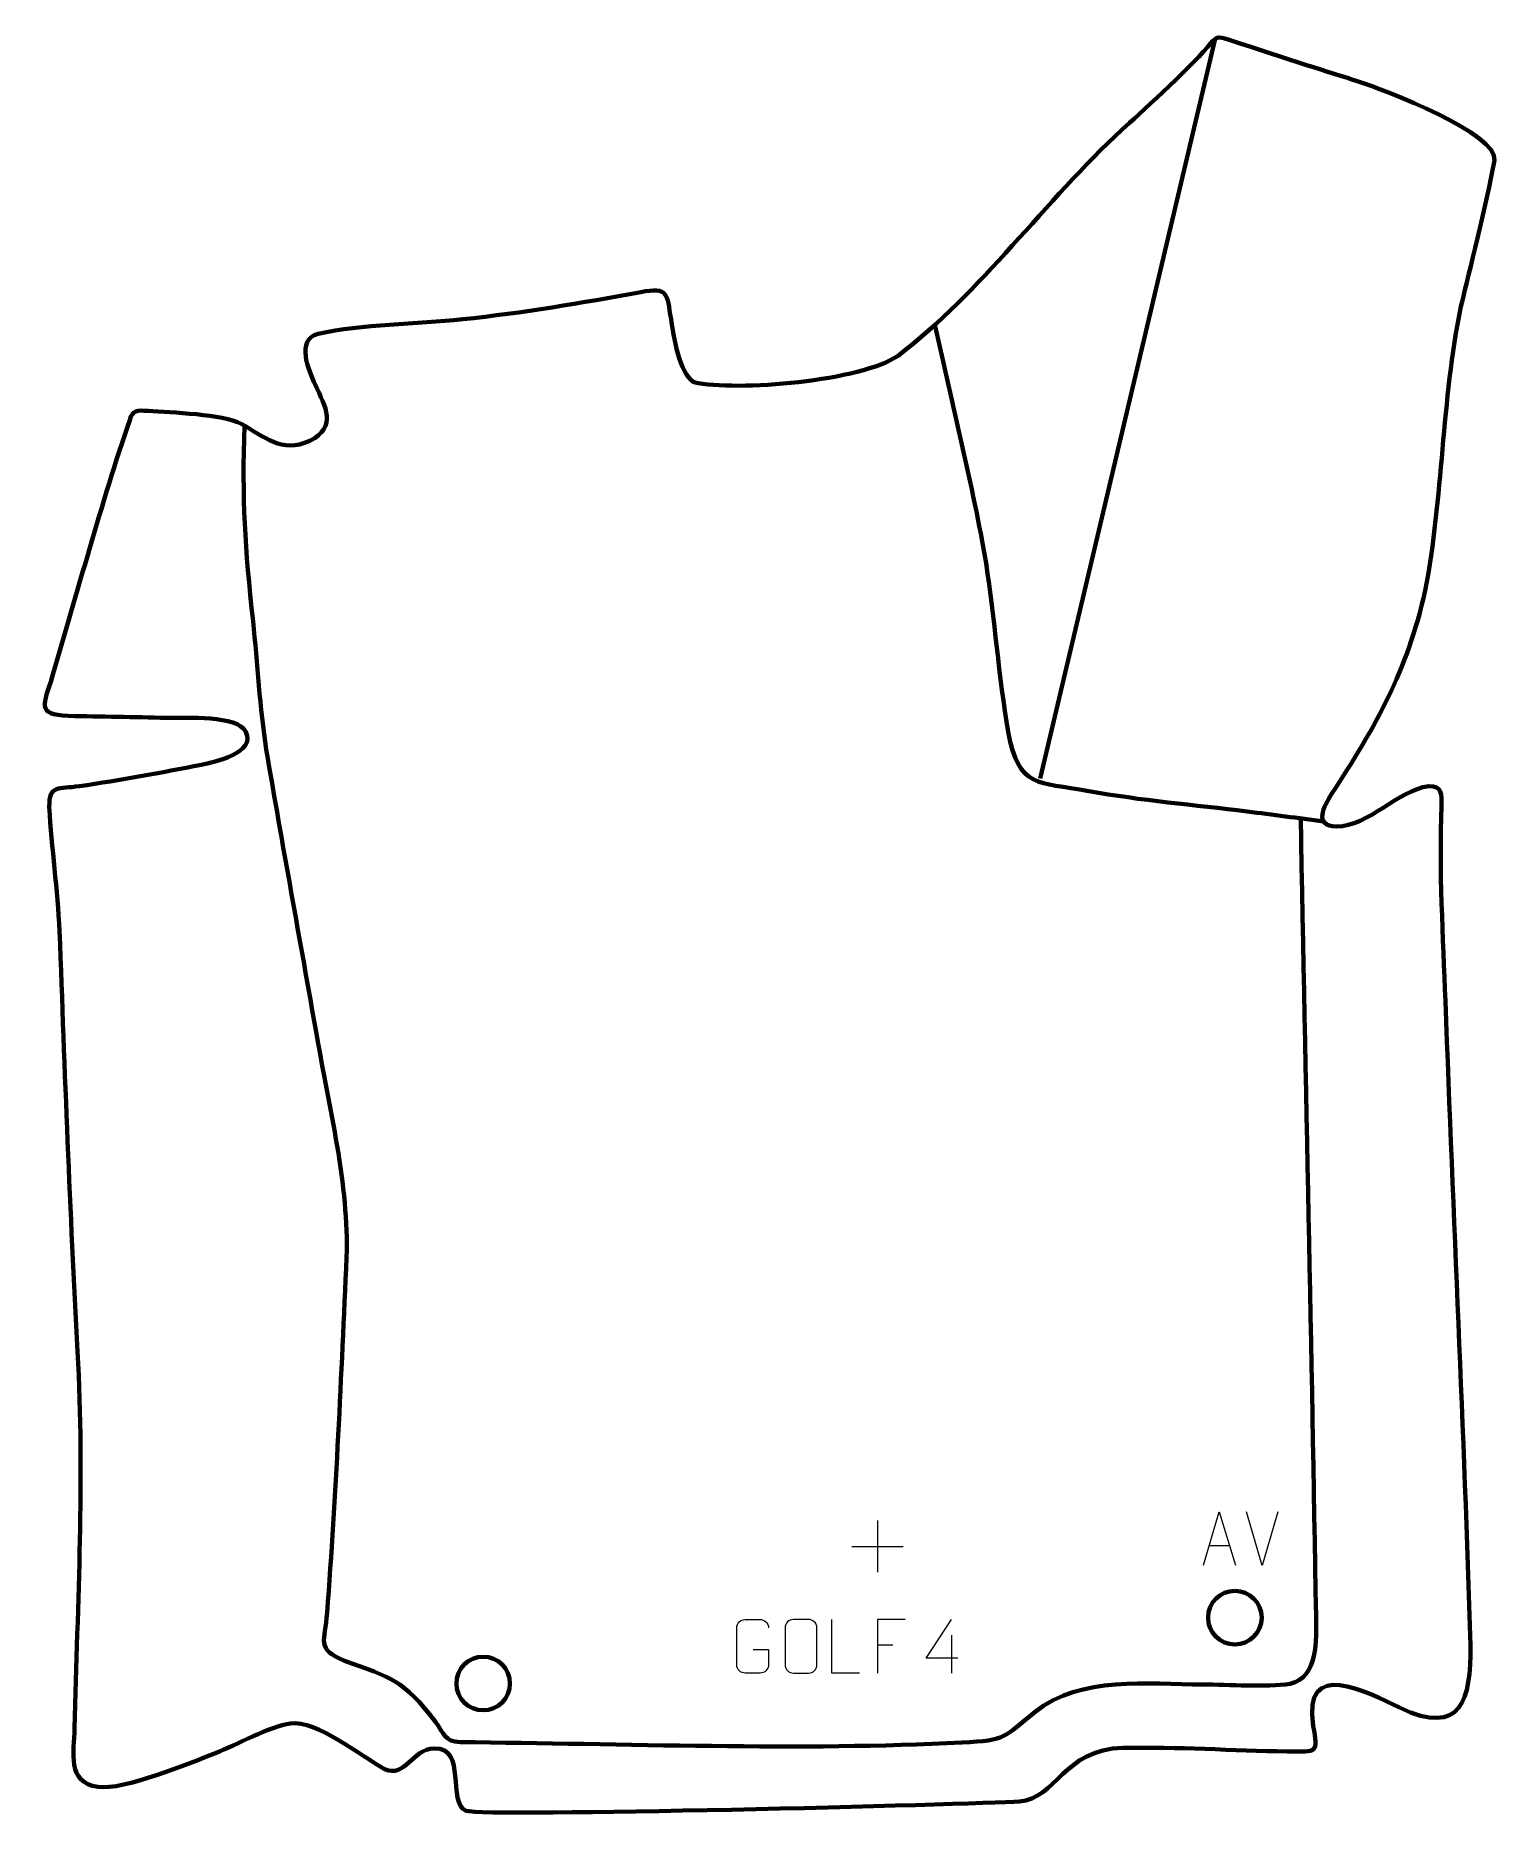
# Model space of a CAD drawing. Header units: millimetres. Extents: x -345 to 338, y -428 to 402.
import ezdxf

# ---------------------------------------------------------------- set-up
doc = ezdxf.new("R2010")
doc.units = ezdxf.units.MM
doc.header["$MEASUREMENT"] = 0
doc.layers.add('layer 1', color=7, linetype='Continuous')
doc.layers.add('layer 2', color=7, linetype='Continuous')

msp = doc.modelspace()

# ---------------------------------------------------------------- linework, layer by layer
at = {"layer": 'layer 1', "color": 142, "lineweight": 158}
msp.add_open_spline([(123.7704, 55.7016), (123.7704, 55.7016), (205.2069, 399.914), (205.2069, 399.914)], degree=3, dxfattribs=at)
for points, knots in [([(74.8556, 266.509), (82.7639, 230.2392), (92.3151, 192.5893), (98.5399, 156.1624), (98.5399, 156.1624), (102.7083, 130.0544), (104.3909, 103.4379), (108.8903, 77.5106), (108.8903, 77.5106), (113.8199, 51.0082), (122.5332, 54.2484), (146.397, 49.9164), (146.397, 49.9164), (170.7698, 45.492), (195.6931, 43.4173), (220.2823, 40.404), (220.2823, 40.404), (232.1628, 38.8563), (244.0439, 37.3132), (255.9248, 35.7682)], [0, 0, 0, 0, 0.16666667, 0.16666667, 0.16666667, 0.16666667, 0.33333333, 0.33333333, 0.33333333, 0.33333333, 0.5, 0.5, 0.5, 0.5, 0.66666667, 0.66666667, 0.66666667, 0.66666667, 1, 1, 1, 1]), ([(245.2475, 37.9082), (247.6285, -86.2857), (250.3036, -210.4717), (252.4122, -334.6711), (252.4122, -334.6711), (252.5153, -345.4916), (253.5801, -363.1662), (240.2603, -366.1449), (240.2603, -366.1449), (229.0716, -367.9727), (211.7055, -366.4435), (199.5855, -366.5434), (199.5855, -366.5434), (174.1911, -366.4223), (142.6016, -362.3934), (121.4125, -379.2794), (121.4125, -379.2794), (106.4103, -391.2349), (108.6593, -392.4941), (87.2992, -393.5906), (87.2992, -393.5906), (12.8849, -397.4108), (-71.5267, -394.0546), (-146.6118, -393.369), (-146.6118, -393.369), (-153.9247, -392.9856), (-153.969, -389.6453), (-158.1595, -383.9054), (-158.1595, -383.9054), (-173.3092, -364.1202), (-178.3137, -363.5692), (-200.6104, -355.4101), (-200.6104, -355.4101), (-213.8645, -349.8469), (-209.724, -346.4434), (-208.6522, -333.1253), (-208.6522, -333.1253), (-204.419, -278.2237), (-202.0759, -222.4369), (-199.5518, -167.3898), (-199.5518, -167.3898), (-198.4244, -134.4548), (-207.745, -96.713), (-213.4963, -63.9638), (-213.4963, -63.9638), (-221.2974, -19.5639), (-229.4828, 24.8939), (-237.0108, 69.3224), (-237.0108, 69.3224), (-240.057, 88.572), (-241.0505, 109.4241), (-243.1695, 129.0345), (-243.1695, 129.0345), (-246.8743, 163.3208), (-248.4903, 185.9272), (-247.082, 220.1578)], [0, 0, 0, 0, 0.06666667, 0.06666667, 0.06666667, 0.06666667, 0.13333333, 0.13333333, 0.13333333, 0.13333333, 0.2, 0.2, 0.2, 0.2, 0.26666667, 0.26666667, 0.26666667, 0.26666667, 0.33333333, 0.33333333, 0.33333333, 0.33333333, 0.4, 0.4, 0.4, 0.4, 0.46666667, 0.46666667, 0.46666667, 0.46666667, 0.53333333, 0.53333333, 0.53333333, 0.53333333, 0.6, 0.6, 0.6, 0.6, 0.66666667, 0.66666667, 0.66666667, 0.66666667, 0.73333333, 0.73333333, 0.73333333, 0.73333333, 0.8, 0.8, 0.8, 0.8, 0.86666667, 0.86666667, 0.86666667, 0.86666667, 1, 1, 1, 1])]:
    msp.add_open_spline(points, degree=3, knots=knots, dxfattribs=at)
at = {"layer": 'layer 1', "color": 250, "lineweight": 9}
for points in [[(47.974, -290.1419), (47.974, -290.1419), (47.974, -314.1198), (47.974, -314.1198)], [(227.247, -310.9702), (227.247, -310.9702), (219.9252, -286.0166), (219.9252, -286.0166)], [(234.5689, -286.0166), (234.5689, -286.0166), (227.2471, -310.9702), (227.2471, -310.9702)], [(35.9851, -302.1309), (35.9851, -302.1309), (59.963, -302.1309), (59.963, -302.1309)], [(202.6101, -301.7135), (202.6101, -301.7135), (212.1058, -301.7135), (212.1058, -301.7135)], [(47.9952, -348.0929), (47.9952, -348.0929), (55.1633, -348.0929), (55.1633, -348.0929)], [(82.4619, -343.5123), (82.4619, -343.5123), (82.4619, -361.177), (82.4619, -361.177)]]:
    msp.add_open_spline(points, degree=3, dxfattribs=at)
for points, knots in [([(199.8875, -310.9629), (199.8875, -310.9629), (207.2585, -286.0094), (207.2585, -286.0094), (207.2585, -286.0094), (207.2585, -286.0094), (214.8284, -310.9629), (214.8284, -310.9629)], [0, 0, 0, 0, 0.33333333, 0.33333333, 0.33333333, 0.33333333, 1, 1, 1, 1]), ([(-9.9858, -350.1881), (-9.9858, -350.1881), (-2.8177, -350.1881), (-2.8177, -350.1881), (-2.8177, -350.1881), (-2.8177, -350.1881), (-2.8177, -357.3562), (-2.8177, -357.3562), (-2.8177, -357.3562), (-2.9574, -359.6796), (-4.6346, -361.1592), (-6.7824, -361.17), (-6.7824, -361.17), (-9.1142, -361.1696), (-11.4462, -361.1696), (-13.7777, -361.17), (-13.7777, -361.17), (-15.7026, -361.2754), (-17.6748, -359.3909), (-17.6636, -357.3736), (-17.6636, -357.3736), (-17.6632, -351.6035), (-17.6632, -345.8338), (-17.6636, -340.0645), (-17.6636, -340.0645), (-17.6594, -337.9264), (-15.9126, -336.2072), (-13.7603, -336.2206), (-13.7603, -336.2206), (-11.4346, -336.2206), (-9.1085, -336.2206), (-6.7824, -336.2206), (-6.7824, -336.2206), (-4.8357, -336.1852), (-2.8443, -337.6767), (-2.8177, -340.1144)], [0, 0, 0, 0, 0.1, 0.1, 0.1, 0.1, 0.2, 0.2, 0.2, 0.2, 0.3, 0.3, 0.3, 0.3, 0.4, 0.4, 0.4, 0.4, 0.5, 0.5, 0.5, 0.5, 0.6, 0.6, 0.6, 0.6, 0.7, 0.7, 0.7, 0.7, 0.8, 0.8, 0.8, 0.8, 1, 1, 1, 1]), ([(8.7842, -336.2212), (11.1099, -336.2212), (13.436, -336.2212), (15.7621, -336.2212), (15.7621, -336.2212), (17.7087, -336.1856), (19.7001, -337.6772), (19.7268, -340.1148), (19.7268, -340.1148), (19.7264, -345.8617), (19.7264, -351.609), (19.7268, -357.3567), (19.7268, -357.3567), (19.587, -359.6801), (17.9098, -361.1597), (15.7621, -361.1705), (15.7621, -361.1705), (13.4302, -361.1701), (11.0983, -361.1701), (8.7668, -361.1705), (8.7668, -361.1705), (6.8418, -361.2759), (4.8697, -359.3914), (4.8809, -357.3741), (4.8809, -357.3741), (4.8812, -351.604), (4.8812, -345.8343), (4.8809, -340.065), (4.8809, -340.065), (4.8851, -337.9269), (6.6318, -336.2077), (8.7842, -336.2212)], [0, 0, 0, 0, 0.11111111, 0.11111111, 0.11111111, 0.11111111, 0.22222222, 0.22222222, 0.22222222, 0.22222222, 0.33333333, 0.33333333, 0.33333333, 0.33333333, 0.44444444, 0.44444444, 0.44444444, 0.44444444, 0.55555556, 0.55555556, 0.55555556, 0.55555556, 0.66666667, 0.66666667, 0.66666667, 0.66666667, 0.77777778, 0.77777778, 0.77777778, 0.77777778, 1, 1, 1, 1]), ([(39.6324, -361.1743), (39.6324, -361.1743), (26.6833, -361.1743), (26.6833, -361.1743), (26.6833, -361.1743), (26.6833, -361.1743), (26.6833, -336.2207), (26.6833, -336.2207)], [0, 0, 0, 0, 0.33333333, 0.33333333, 0.33333333, 0.33333333, 1, 1, 1, 1]), ([(60.8692, -336.2132), (60.8692, -336.2132), (47.9952, -336.2132), (47.9952, -336.2132), (47.9952, -336.2132), (47.9952, -336.2132), (47.9952, -361.1668), (47.9952, -361.1668)], [0, 0, 0, 0, 0.33333333, 0.33333333, 0.33333333, 0.33333333, 1, 1, 1, 1]), ([(85.406, -354.2734), (85.406, -354.2734), (70.5843, -354.2734), (70.5843, -354.2734), (70.5843, -354.2734), (70.5843, -354.2734), (82.4619, -336.2029), (82.4619, -336.2029)], [0, 0, 0, 0, 0.33333333, 0.33333333, 0.33333333, 0.33333333, 1, 1, 1, 1])]:
    msp.add_open_spline(points, degree=3, knots=knots, dxfattribs=at)
at = {"layer": 'layer 1', "color": 142, "lineweight": 200}
for points in [[(214.5574, -322.8532), (207.6538, -322.8532), (202.0574, -328.4496), (202.0574, -335.3532), (202.0574, -335.3532), (202.0574, -342.2567), (207.6538, -347.8532), (214.5574, -347.8532), (214.5574, -347.8532), (221.4609, -347.8532), (227.0574, -342.2568), (227.0574, -335.3532), (227.0574, -335.3532), (227.0574, -328.4497), (221.461, -322.8532), (214.5574, -322.8532)], [(214.5574, -322.8532), (207.6538, -322.8532), (202.0574, -328.4496), (202.0574, -335.3532), (202.0574, -335.3532), (202.0574, -342.2567), (207.6538, -347.8532), (214.5574, -347.8532), (214.5574, -347.8532), (221.4609, -347.8532), (227.0574, -342.2568), (227.0574, -335.3533), (227.0574, -335.3533), (227.0574, -328.4497), (221.461, -322.8532), (214.5574, -322.8532)], [(214.5574, -322.8532), (207.6538, -322.8532), (202.0574, -328.4497), (202.0574, -335.3532), (202.0574, -335.3532), (202.0574, -342.2568), (207.6538, -347.8532), (214.5574, -347.8532), (214.5574, -347.8532), (221.4609, -347.8532), (227.0574, -342.2568), (227.0574, -335.3533), (227.0574, -335.3533), (227.0574, -328.4497), (221.461, -322.8532), (214.5574, -322.8532)], [(214.5574, -322.8532), (207.6538, -322.8532), (202.0574, -328.4497), (202.0574, -335.3532), (202.0574, -335.3532), (202.0574, -342.2568), (207.6538, -347.8532), (214.5574, -347.8532), (214.5574, -347.8532), (221.4609, -347.8533), (227.0574, -342.2568), (227.0574, -335.3533), (227.0574, -335.3533), (227.0574, -328.4497), (221.461, -322.8532), (214.5574, -322.8532)], [(214.5574, -322.8533), (207.6538, -322.8533), (202.0574, -328.4497), (202.0574, -335.3532), (202.0574, -335.3532), (202.0574, -342.2568), (207.6538, -347.8532), (214.5574, -347.8533), (214.5574, -347.8533), (221.4609, -347.8533), (227.0574, -342.2569), (227.0574, -335.3533), (227.0574, -335.3533), (227.0574, -328.4497), (221.461, -322.8533), (214.5574, -322.8533)], [(214.5574, -322.8533), (207.6538, -322.8533), (202.0574, -328.4497), (202.0574, -335.3532), (202.0574, -335.3532), (202.0574, -342.2568), (207.6538, -347.8532), (214.5574, -347.8533), (214.5574, -347.8533), (221.4609, -347.8533), (227.0574, -342.2569), (227.0574, -335.3533), (227.0574, -335.3533), (227.0574, -328.4497), (221.461, -322.8533), (214.5574, -322.8533)], [(214.5574, -322.8533), (207.6538, -322.8533), (202.0574, -328.4497), (202.0574, -335.3533), (202.0574, -335.3533), (202.0574, -342.2568), (207.6538, -347.8533), (214.5574, -347.8533), (214.5574, -347.8533), (221.4609, -347.8533), (227.0574, -342.2569), (227.0574, -335.3533), (227.0574, -335.3533), (227.0574, -328.4498), (221.461, -322.8533), (214.5574, -322.8533)], [(214.5574, -322.8533), (207.6538, -322.8533), (202.0574, -328.4497), (202.0574, -335.3533), (202.0574, -335.3533), (202.0574, -342.2568), (207.6538, -347.8533), (214.5574, -347.8533), (214.5574, -347.8533), (221.4609, -347.8533), (227.0574, -342.2569), (227.0574, -335.3533), (227.0574, -335.3533), (227.0574, -328.4498), (221.461, -322.8533), (214.5574, -322.8533)], [(214.5574, -322.8533), (207.6538, -322.8533), (202.0574, -328.4497), (202.0574, -335.3533), (202.0574, -335.3533), (202.0574, -342.2568), (207.6538, -347.8533), (214.5574, -347.8533), (214.5574, -347.8533), (221.4609, -347.8533), (227.0574, -342.2569), (227.0574, -335.3534), (227.0574, -335.3534), (227.0574, -328.4498), (221.461, -322.8533), (214.5574, -322.8533)], [(214.5574, -322.8533), (207.6538, -322.8533), (202.0574, -328.4497), (202.0574, -335.3533), (202.0574, -335.3533), (202.0574, -342.2569), (207.6538, -347.8533), (214.5574, -347.8533), (214.5574, -347.8533), (221.4609, -347.8533), (227.0574, -342.2569), (227.0574, -335.3534), (227.0574, -335.3534), (227.0574, -328.4498), (221.461, -322.8533), (214.5574, -322.8533)], [(214.5574, -322.8533), (207.6538, -322.8533), (202.0574, -328.4498), (202.0574, -335.3533), (202.0574, -335.3533), (202.0574, -342.2569), (207.6538, -347.8533), (214.5574, -347.8533), (214.5574, -347.8533), (221.4609, -347.8534), (227.0574, -342.2569), (227.0574, -335.3534), (227.0574, -335.3534), (227.0574, -328.4498), (221.461, -322.8533), (214.5574, -322.8533)], [(214.5574, -322.8533), (207.6538, -322.8533), (202.0574, -328.4498), (202.0574, -335.3533), (202.0574, -335.3533), (202.0574, -342.2569), (207.6538, -347.8533), (214.5574, -347.8533), (214.5574, -347.8533), (221.4609, -347.8534), (227.0574, -342.2569), (227.0574, -335.3534), (227.0574, -335.3534), (227.0574, -328.4498), (221.461, -322.8533), (214.5574, -322.8533)], [(214.5574, -322.8534), (207.6538, -322.8534), (202.0574, -328.4498), (202.0574, -335.3533), (202.0574, -335.3533), (202.0574, -342.2569), (207.6538, -347.8533), (214.5574, -347.8534), (214.5574, -347.8534), (221.4609, -347.8534), (227.0574, -342.257), (227.0574, -335.3534), (227.0574, -335.3534), (227.0574, -328.4498), (221.461, -322.8534), (214.5574, -322.8534)], [(214.5574, -322.8534), (207.6538, -322.8534), (202.0574, -328.4498), (202.0574, -335.3534), (202.0574, -335.3534), (202.0574, -342.2569), (207.6538, -347.8534), (214.5574, -347.8534), (214.5574, -347.8534), (221.4609, -347.8534), (227.0574, -342.257), (227.0574, -335.3534), (227.0574, -335.3534), (227.0574, -328.4498), (221.461, -322.8534), (214.5574, -322.8534)], [(214.5574, -322.8534), (207.6538, -322.8534), (202.0574, -328.4498), (202.0574, -335.3534), (202.0574, -335.3534), (202.0574, -342.2569), (207.6538, -347.8534), (214.5574, -347.8534), (214.5574, -347.8534), (221.4609, -347.8534), (227.0574, -342.257), (227.0574, -335.3534), (227.0574, -335.3534), (227.0574, -328.4499), (221.461, -322.8534), (214.5574, -322.8534)], [(214.5574, -322.8534), (207.6538, -322.8534), (202.0574, -328.4498), (202.0574, -335.3534), (202.0574, -335.3534), (202.0574, -342.2569), (207.6538, -347.8534), (214.5574, -347.8534), (214.5574, -347.8534), (221.4609, -347.8534), (227.0574, -342.257), (227.0574, -335.3534), (227.0574, -335.3534), (227.0574, -328.4499), (221.461, -322.8534), (214.5574, -322.8534)], [(214.5574, -322.8534), (207.6538, -322.8534), (202.0574, -328.4498), (202.0574, -335.3534), (202.0574, -335.3534), (202.0574, -342.2569), (207.6538, -347.8534), (214.5574, -347.8534), (214.5574, -347.8534), (221.4609, -347.8534), (227.0574, -342.257), (227.0574, -335.3535), (227.0574, -335.3535), (227.0574, -328.4499), (221.461, -322.8534), (214.5574, -322.8534)], [(214.5574, -322.8534), (207.6538, -322.8534), (202.0574, -328.4499), (202.0574, -335.3534), (202.0574, -335.3534), (202.0574, -342.257), (207.6538, -347.8534), (214.5574, -347.8534), (214.5574, -347.8534), (221.4609, -347.8534), (227.0574, -342.257), (227.0574, -335.3535), (227.0574, -335.3535), (227.0574, -328.4499), (221.461, -322.8534), (214.5574, -322.8534)], [(214.5574, -322.8534), (207.6538, -322.8534), (202.0574, -328.4499), (202.0574, -335.3534), (202.0574, -335.3534), (202.0574, -342.257), (207.6538, -347.8534), (214.5574, -347.8534), (214.5574, -347.8534), (221.4609, -347.8535), (227.0574, -342.257), (227.0574, -335.3535), (227.0574, -335.3535), (227.0574, -328.4499), (221.461, -322.8534), (214.5574, -322.8534)], [(214.5574, -322.8535), (207.6538, -322.8535), (202.0574, -328.4499), (202.0574, -335.3534), (202.0574, -335.3534), (202.0574, -342.257), (207.6538, -347.8534), (214.5574, -347.8535), (214.5574, -347.8535), (221.4609, -347.8535), (227.0574, -342.2571), (227.0574, -335.3535), (227.0574, -335.3535), (227.0574, -328.4499), (221.461, -322.8535), (214.5574, -322.8535)], [(214.5574, -322.8535), (207.6538, -322.8535), (202.0574, -328.4499), (202.0574, -335.3534), (202.0574, -335.3534), (202.0574, -342.257), (207.6538, -347.8534), (214.5574, -347.8535), (214.5574, -347.8535), (221.4609, -347.8535), (227.0574, -342.2571), (227.0574, -335.3535), (227.0574, -335.3535), (227.0574, -328.4499), (221.461, -322.8535), (214.5574, -322.8535)], [(-135.8834, -353.5449), (-142.787, -353.5449), (-148.3834, -359.1413), (-148.3834, -366.0449), (-148.3834, -366.0449), (-148.3834, -372.9484), (-142.787, -378.5449), (-135.8834, -378.5449), (-135.8834, -378.5449), (-128.9799, -378.5449), (-123.3834, -372.9485), (-123.3834, -366.0449), (-123.3834, -366.0449), (-123.3834, -359.1414), (-128.9798, -353.5449), (-135.8834, -353.5449)], [(-135.8834, -353.5449), (-142.787, -353.5449), (-148.3834, -359.1413), (-148.3834, -366.0449), (-148.3834, -366.0449), (-148.3834, -372.9484), (-142.787, -378.5449), (-135.8834, -378.5449), (-135.8834, -378.5449), (-128.9799, -378.5449), (-123.3834, -372.9485), (-123.3834, -366.045), (-123.3834, -366.045), (-123.3834, -359.1414), (-128.9798, -353.5449), (-135.8834, -353.5449)], [(-135.8834, -353.5449), (-142.787, -353.5449), (-148.3834, -359.1414), (-148.3834, -366.0449), (-148.3834, -366.0449), (-148.3834, -372.9485), (-142.787, -378.5449), (-135.8834, -378.5449), (-135.8834, -378.5449), (-128.9799, -378.5449), (-123.3834, -372.9485), (-123.3834, -366.045), (-123.3834, -366.045), (-123.3834, -359.1414), (-128.9798, -353.5449), (-135.8834, -353.5449)], [(-135.8834, -353.5449), (-142.787, -353.5449), (-148.3834, -359.1414), (-148.3834, -366.0449), (-148.3834, -366.0449), (-148.3834, -372.9485), (-142.787, -378.5449), (-135.8834, -378.5449), (-135.8834, -378.5449), (-128.9799, -378.545), (-123.3834, -372.9485), (-123.3834, -366.045), (-123.3834, -366.045), (-123.3834, -359.1414), (-128.9798, -353.5449), (-135.8834, -353.5449)], [(-135.8834, -353.545), (-142.787, -353.545), (-148.3834, -359.1414), (-148.3834, -366.0449), (-148.3834, -366.0449), (-148.3834, -372.9485), (-142.787, -378.5449), (-135.8834, -378.545), (-135.8834, -378.545), (-128.9799, -378.545), (-123.3834, -372.9486), (-123.3834, -366.045), (-123.3834, -366.045), (-123.3834, -359.1414), (-128.9798, -353.545), (-135.8834, -353.545)], [(-135.8834, -353.545), (-142.787, -353.545), (-148.3834, -359.1414), (-148.3834, -366.0449), (-148.3834, -366.0449), (-148.3834, -372.9485), (-142.787, -378.5449), (-135.8834, -378.545), (-135.8834, -378.545), (-128.9799, -378.545), (-123.3834, -372.9486), (-123.3834, -366.045), (-123.3834, -366.045), (-123.3834, -359.1414), (-128.9798, -353.545), (-135.8834, -353.545)], [(-135.8834, -353.545), (-142.787, -353.545), (-148.3834, -359.1414), (-148.3834, -366.045), (-148.3834, -366.045), (-148.3834, -372.9485), (-142.787, -378.545), (-135.8834, -378.545), (-135.8834, -378.545), (-128.9799, -378.545), (-123.3834, -372.9486), (-123.3834, -366.045), (-123.3834, -366.045), (-123.3834, -359.1415), (-128.9798, -353.545), (-135.8834, -353.545)], [(-135.8834, -353.545), (-142.787, -353.545), (-148.3834, -359.1414), (-148.3834, -366.045), (-148.3834, -366.045), (-148.3834, -372.9485), (-142.787, -378.545), (-135.8834, -378.545), (-135.8834, -378.545), (-128.9799, -378.545), (-123.3834, -372.9486), (-123.3834, -366.045), (-123.3834, -366.045), (-123.3834, -359.1415), (-128.9798, -353.545), (-135.8834, -353.545)], [(-135.8834, -353.545), (-142.787, -353.545), (-148.3834, -359.1414), (-148.3834, -366.045), (-148.3834, -366.045), (-148.3834, -372.9485), (-142.787, -378.545), (-135.8834, -378.545), (-135.8834, -378.545), (-128.9799, -378.545), (-123.3834, -372.9486), (-123.3834, -366.0451), (-123.3834, -366.0451), (-123.3834, -359.1415), (-128.9798, -353.545), (-135.8834, -353.545)], [(-135.8834, -353.545), (-142.787, -353.545), (-148.3834, -359.1414), (-148.3834, -366.045), (-148.3834, -366.045), (-148.3834, -372.9486), (-142.787, -378.545), (-135.8834, -378.545), (-135.8834, -378.545), (-128.9799, -378.545), (-123.3834, -372.9486), (-123.3834, -366.0451), (-123.3834, -366.0451), (-123.3834, -359.1415), (-128.9798, -353.545), (-135.8834, -353.545)], [(-135.8834, -353.545), (-142.787, -353.545), (-148.3834, -359.1415), (-148.3834, -366.045), (-148.3834, -366.045), (-148.3834, -372.9486), (-142.787, -378.545), (-135.8834, -378.545), (-135.8834, -378.545), (-128.9799, -378.5451), (-123.3834, -372.9486), (-123.3834, -366.0451), (-123.3834, -366.0451), (-123.3834, -359.1415), (-128.9798, -353.545), (-135.8834, -353.545)], [(-135.8834, -353.545), (-142.787, -353.545), (-148.3834, -359.1415), (-148.3834, -366.045), (-148.3834, -366.045), (-148.3834, -372.9486), (-142.787, -378.545), (-135.8834, -378.545), (-135.8834, -378.545), (-128.9799, -378.5451), (-123.3834, -372.9486), (-123.3834, -366.0451), (-123.3834, -366.0451), (-123.3834, -359.1415), (-128.9798, -353.545), (-135.8834, -353.545)], [(-135.8834, -353.5451), (-142.787, -353.5451), (-148.3834, -359.1415), (-148.3834, -366.045), (-148.3834, -366.045), (-148.3834, -372.9486), (-142.787, -378.545), (-135.8834, -378.5451), (-135.8834, -378.5451), (-128.9799, -378.5451), (-123.3834, -372.9487), (-123.3834, -366.0451), (-123.3834, -366.0451), (-123.3834, -359.1415), (-128.9798, -353.5451), (-135.8834, -353.5451)], [(-135.8834, -353.5451), (-142.787, -353.5451), (-148.3834, -359.1415), (-148.3834, -366.0451), (-148.3834, -366.0451), (-148.3834, -372.9486), (-142.787, -378.5451), (-135.8834, -378.5451), (-135.8834, -378.5451), (-128.9799, -378.5451), (-123.3834, -372.9487), (-123.3834, -366.0451), (-123.3834, -366.0451), (-123.3834, -359.1415), (-128.9798, -353.5451), (-135.8834, -353.5451)], [(-135.8834, -353.5451), (-142.787, -353.5451), (-148.3834, -359.1415), (-148.3834, -366.0451), (-148.3834, -366.0451), (-148.3834, -372.9486), (-142.787, -378.5451), (-135.8834, -378.5451), (-135.8834, -378.5451), (-128.9799, -378.5451), (-123.3834, -372.9487), (-123.3834, -366.0451), (-123.3834, -366.0451), (-123.3834, -359.1416), (-128.9798, -353.5451), (-135.8834, -353.5451)], [(-135.8834, -353.5451), (-142.787, -353.5451), (-148.3834, -359.1415), (-148.3834, -366.0451), (-148.3834, -366.0451), (-148.3834, -372.9486), (-142.787, -378.5451), (-135.8834, -378.5451), (-135.8834, -378.5451), (-128.9799, -378.5451), (-123.3834, -372.9487), (-123.3834, -366.0451), (-123.3834, -366.0451), (-123.3834, -359.1416), (-128.9798, -353.5451), (-135.8834, -353.5451)], [(-135.8834, -353.5451), (-142.787, -353.5451), (-148.3834, -359.1415), (-148.3834, -366.0451), (-148.3834, -366.0451), (-148.3834, -372.9486), (-142.787, -378.5451), (-135.8834, -378.5451), (-135.8834, -378.5451), (-128.9799, -378.5451), (-123.3834, -372.9487), (-123.3834, -366.0452), (-123.3834, -366.0452), (-123.3834, -359.1416), (-128.9798, -353.5451), (-135.8834, -353.5451)], [(-135.8834, -353.5451), (-142.787, -353.5451), (-148.3834, -359.1416), (-148.3834, -366.0451), (-148.3834, -366.0451), (-148.3834, -372.9487), (-142.787, -378.5451), (-135.8834, -378.5451), (-135.8834, -378.5451), (-128.9799, -378.5451), (-123.3834, -372.9487), (-123.3834, -366.0452), (-123.3834, -366.0452), (-123.3834, -359.1416), (-128.9798, -353.5451), (-135.8834, -353.5451)], [(-135.8834, -353.5451), (-142.787, -353.5451), (-148.3834, -359.1416), (-148.3834, -366.0451), (-148.3834, -366.0451), (-148.3834, -372.9487), (-142.787, -378.5451), (-135.8834, -378.5451), (-135.8834, -378.5451), (-128.9799, -378.5452), (-123.3834, -372.9487), (-123.3834, -366.0452), (-123.3834, -366.0452), (-123.3834, -359.1416), (-128.9798, -353.5451), (-135.8834, -353.5451)], [(-135.8834, -353.5452), (-142.787, -353.5452), (-148.3834, -359.1416), (-148.3834, -366.0451), (-148.3834, -366.0451), (-148.3834, -372.9487), (-142.787, -378.5451), (-135.8834, -378.5452), (-135.8834, -378.5452), (-128.9799, -378.5452), (-123.3834, -372.9488), (-123.3834, -366.0452), (-123.3834, -366.0452), (-123.3834, -359.1416), (-128.9798, -353.5452), (-135.8834, -353.5452)], [(-135.8834, -353.5452), (-142.787, -353.5452), (-148.3834, -359.1416), (-148.3834, -366.0451), (-148.3834, -366.0451), (-148.3834, -372.9487), (-142.787, -378.5451), (-135.8834, -378.5452), (-135.8834, -378.5452), (-128.9799, -378.5452), (-123.3834, -372.9488), (-123.3834, -366.0452), (-123.3834, -366.0452), (-123.3834, -359.1416), (-128.9798, -353.5452), (-135.8834, -353.5452)]]:
    msp.add_open_spline(points, degree=3, knots=[0, 0, 0, 0, 0.2, 0.2, 0.2, 0.2, 0.4, 0.4, 0.4, 0.4, 0.6, 0.6, 0.6, 0.6, 1, 1, 1, 1], dxfattribs=at)
for points in [[(214.5574, -322.8532), (214.5574, -322.8532), (214.5574, -322.8535), (214.5574, -322.8535)], [(214.5574, -322.8532), (214.5574, -322.8532), (214.5574, -322.8535), (214.5574, -322.8535)], [(202.0574, -335.3532), (202.0574, -335.3532), (202.0574, -335.3534), (202.0574, -335.3534)], [(227.0574, -335.3532), (227.0574, -335.3532), (227.0574, -335.3535), (227.0574, -335.3535)], [(214.5574, -347.8532), (214.5574, -347.8532), (214.5574, -347.8535), (214.5574, -347.8535)], [(-135.8834, -353.5449), (-135.8834, -353.5449), (-135.8834, -353.5452), (-135.8834, -353.5452)], [(-135.8834, -353.5449), (-135.8834, -353.5449), (-135.8834, -353.5452), (-135.8834, -353.5452)], [(-148.3834, -366.0449), (-148.3834, -366.0449), (-148.3834, -366.0451), (-148.3834, -366.0451)], [(-123.3834, -366.0449), (-123.3834, -366.0449), (-123.3834, -366.0452), (-123.3834, -366.0452)], [(-135.8834, -378.5449), (-135.8834, -378.5449), (-135.8834, -378.5452), (-135.8834, -378.5452)]]:
    msp.add_open_spline(points, degree=3, dxfattribs=at)
at = {"layer": 'layer 2', "color": 242, "lineweight": 158}
msp.add_open_spline([(-181.8135, -406.0336), (-192.4439, -400.0408), (-213.8351, -382.9139), (-225.6957, -384.6365), (-225.6957, -384.6365), (-235.1939, -386.0159), (-250.9932, -394.6425), (-260.6712, -398.5124), (-260.6712, -398.5124), (-272.7866, -403.224), (-303.5422, -415.9537), (-315.5063, -414.2657), (-315.5063, -414.2657), (-330.0696, -412.211), (-326.6388, -398.1101), (-326.4126, -386.9344), (-326.4126, -386.9344), (-324.9184, -327.5911), (-321.719, -270.8824), (-324.9909, -211.3373), (-324.9909, -211.3373), (-328.543, -146.0692), (-330.9891, -80.7641), (-333.3436, -15.4444), (-333.3436, -15.4444), (-334.3619, 4.0152), (-337.0297, 23.28), (-338.1927, 42.4871), (-338.1927, 42.4871), (-338.1893, 53.0076), (-333.9394, 50.7595), (-324.0974, 52.1937), (-324.0974, 52.1937), (-305.0167, 54.9741), (-286.1549, 58.4564), (-267.2406, 62.1787), (-267.2406, 62.1787), (-261.2784, 63.405), (-241.5969, 67.709), (-246.5118, 77.4705), (-246.5118, 77.4705), (-250.5021, 85.3957), (-274.2244, 83.8683), (-283.3728, 84.0256), (-283.3728, 84.0256), (-298.7505, 84.4576), (-313.9829, 84.607), (-329.3312, 84.9178), (-329.3312, 84.9178), (-344.5348, 85.5658), (-340.655, 90.3502), (-336.8048, 103.1101), (-336.8048, 103.1101), (-324.9998, 142.8048), (-313.9979, 183.7248), (-300.6849, 222.8466), (-300.6849, 222.8466), (-299.0706, 227.5902), (-297.6508, 227.4114), (-291.9185, 227.081), (-291.9185, 227.081), (-281.6108, 226.3812), (-257.0286, 225.5355), (-248.7223, 221.0896), (-248.7223, 221.0896), (-237.573, 214.921), (-230.2774, 207.287), (-216.6372, 213.0632), (-216.6372, 213.0632), (-203.7481, 220.1156), (-209.3872, 228.6204), (-214.2286, 239.3599), (-214.2286, 239.3599), (-217.1808, 245.9086), (-223.5092, 260.3105), (-212.787, 262.9875), (-212.787, 262.9875), (-192.3491, 267.6102), (-166.8704, 267.5094), (-145.4457, 269.7851), (-145.4457, 269.7851), (-117.361, 272.8026), (-90.1284, 277.3288), (-62.3788, 282.4643), (-62.3788, 282.4643), (-49.6493, 284.82), (-50.2503, 281.9672), (-48.3098, 269.8243), (-48.3098, 269.8243), (-47.1036, 262.2757), (-44.596, 244.5579), (-37.6569, 240.4656), (-37.6569, 240.4656), (-17.7411, 235.9594), (40.922, 241.0972), (57.5073, 252.8302), (57.5073, 252.8302), (96.4964, 282.5196), (125.7327, 324.7493), (161.9843, 358.1783), (161.9843, 358.1783), (169.2342, 364.8212), (192.3516, 385.4981), (201.9287, 396.82), (201.9287, 396.82), (205.9098, 401.5262), (206.0811, 401.9935), (211.8447, 400.0756), (211.8447, 400.0756), (239.9639, 390.7177), (259.0428, 384.8021), (271.5194, 380.8451), (271.5194, 380.8451), (284.6572, 376.6785), (337.8699, 356.2271), (335.5426, 343.7238), (335.5426, 343.7238), (335.3626, 342.7566), (335.1769, 341.7788), (334.9861, 340.7924), (334.9861, 340.7924), (330.2464, 316.2869), (322.3584, 286.3372), (319.9421, 275.69), (319.9421, 275.69), (310.832, 231.5592), (311.7066, 186.7831), (303.2792, 143.4143), (303.2792, 143.4143), (294.6611, 104.9874), (280.5855, 80.7589), (259.5251, 48.2694), (259.5251, 48.2694), (256.083, 42.9592), (251.0916, 33.6932), (261.8722, 33.322), (261.8722, 33.322), (276.8594, 33.5179), (290.7654, 50.2954), (304.9127, 52.2101), (304.9127, 52.2101), (311.1416, 52.4224), (311.1413, 48.3405), (310.8887, 43.0576), (310.8887, 43.0576), (309.6604, 13.5306), (311.6551, -18.3486), (312.7199, -48.0545), (312.7199, -48.0545), (316.3975, -148.1403), (321.3649, -248.3008), (324.383, -348.3864), (324.383, -348.3864), (324.6044, -373.5228), (320.3675, -391.0382), (291.3565, -377.306), (291.3565, -377.306), (276.1459, -369.9), (245.8713, -353.8577), (251.1078, -385.8851), (251.1078, -385.8851), (253.1621, -398.4499), (253.3207, -397.9333), (238.9013, -397.7467), (238.9013, -397.7467), (213.5941, -397.3051), (187.5908, -395.5617), (162.3863, -396.0533), (162.3863, -396.0533), (134.568, -396.596), (131.2841, -419.8678), (114.0852, -420.9879), (114.0852, -420.9879), (92.2449, -422.4102), (-136.0625, -428.436), (-143.7761, -425.3286), (-143.7761, -425.3286), (-153.0014, -421.6121), (-143.2776, -395.714), (-158.6398, -396.3005), (-158.6398, -396.3005), (-169.4784, -396.7143), (-171.8383, -410.0997), (-181.8135, -406.0336)], degree=3, knots=[0, 0, 0, 0, 0.0212766, 0.0212766, 0.0212766, 0.0212766, 0.04255319, 0.04255319, 0.04255319, 0.04255319, 0.06382979, 0.06382979, 0.06382979, 0.06382979, 0.08510638, 0.08510638, 0.08510638, 0.08510638, 0.10638298, 0.10638298, 0.10638298, 0.10638298, 0.12765957, 0.12765957, 0.12765957, 0.12765957, 0.14893617, 0.14893617, 0.14893617, 0.14893617, 0.17021277, 0.17021277, 0.17021277, 0.17021277, 0.19148936, 0.19148936, 0.19148936, 0.19148936, 0.21276596, 0.21276596, 0.21276596, 0.21276596, 0.23404255, 0.23404255, 0.23404255, 0.23404255, 0.25531915, 0.25531915, 0.25531915, 0.25531915, 0.27659574, 0.27659574, 0.27659574, 0.27659574, 0.29787234, 0.29787234, 0.29787234, 0.29787234, 0.31914894, 0.31914894, 0.31914894, 0.31914894, 0.34042553, 0.34042553, 0.34042553, 0.34042553, 0.36170213, 0.36170213, 0.36170213, 0.36170213, 0.38297872, 0.38297872, 0.38297872, 0.38297872, 0.40425532, 0.40425532, 0.40425532, 0.40425532, 0.42553191, 0.42553191, 0.42553191, 0.42553191, 0.44680851, 0.44680851, 0.44680851, 0.44680851, 0.46808511, 0.46808511, 0.46808511, 0.46808511, 0.4893617, 0.4893617, 0.4893617, 0.4893617, 0.5106383, 0.5106383, 0.5106383, 0.5106383, 0.53191489, 0.53191489, 0.53191489, 0.53191489, 0.55319149, 0.55319149, 0.55319149, 0.55319149, 0.57446809, 0.57446809, 0.57446809, 0.57446809, 0.59574468, 0.59574468, 0.59574468, 0.59574468, 0.61702128, 0.61702128, 0.61702128, 0.61702128, 0.63829787, 0.63829787, 0.63829787, 0.63829787, 0.65957447, 0.65957447, 0.65957447, 0.65957447, 0.68085106, 0.68085106, 0.68085106, 0.68085106, 0.70212766, 0.70212766, 0.70212766, 0.70212766, 0.72340426, 0.72340426, 0.72340426, 0.72340426, 0.74468085, 0.74468085, 0.74468085, 0.74468085, 0.76595745, 0.76595745, 0.76595745, 0.76595745, 0.78723404, 0.78723404, 0.78723404, 0.78723404, 0.80851064, 0.80851064, 0.80851064, 0.80851064, 0.82978723, 0.82978723, 0.82978723, 0.82978723, 0.85106383, 0.85106383, 0.85106383, 0.85106383, 0.87234043, 0.87234043, 0.87234043, 0.87234043, 0.89361702, 0.89361702, 0.89361702, 0.89361702, 0.91489362, 0.91489362, 0.91489362, 0.91489362, 0.93617021, 0.93617021, 0.93617021, 0.93617021, 0.95744681, 0.95744681, 0.95744681, 0.95744681, 1, 1, 1, 1], dxfattribs=at)

doc.saveas('drawing.dxf')
